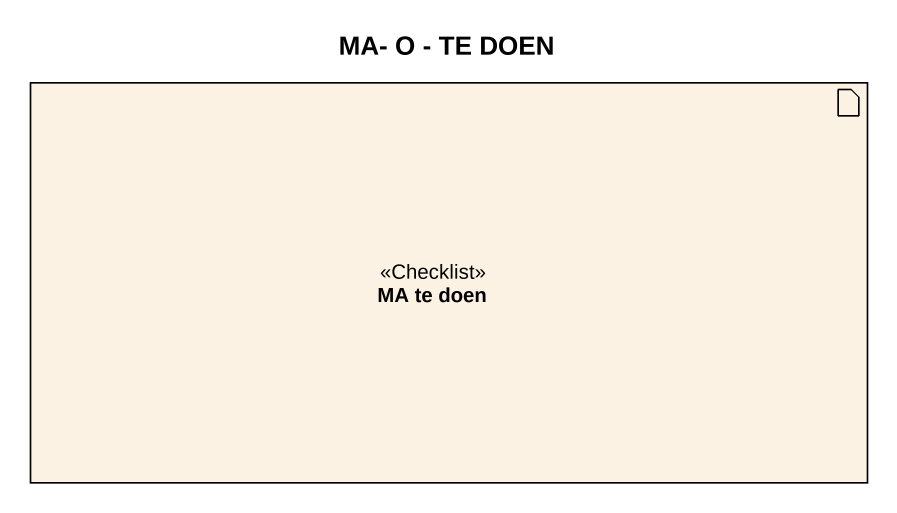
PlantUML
@startuml
title MA- O - TE DOEN
artifact "MA te doen" as MA_te_doen <<Checklist>>
@enduml
